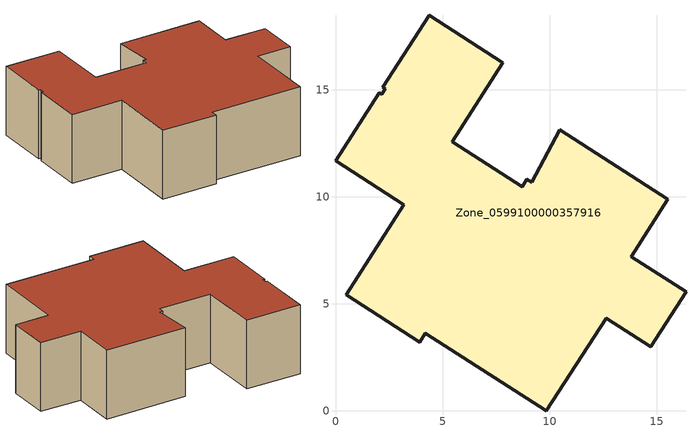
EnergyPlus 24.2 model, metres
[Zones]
Zone_0599100000357916
 floor ground (C_G): 2.21,15.12 4.37,18.48 7.82,16.27 5.45,12.57 8.72,10.47 8.94,10.81 9.16,10.67 10.47,13.13 15.53,9.88 13.81,7.21 16.38,5.56 14.72,2.99 12.64,4.33 9.85,0 4.2,3.63 3.93,3.21 0.49,5.42 3.2,9.63 0,11.67 2.05,14.87 2.17,14.8 2.33,15.05 z0
 wall outside (C_F): 0.49,5.42 3.93,3.21 4.2,3.63 9.85,0 12.64,4.33 14.72,2.99 16.38,5.56 13.81,7.21 15.53,9.88 10.47,13.13 9.16,10.67 8.94,10.81 8.72,10.47 5.45,12.57 7.82,16.27 4.37,18.48 2.21,15.12 2.33,15.05 2.17,14.8 2.05,14.87 0,11.67 3.2,9.63 0.49,5.42 z0:5
 roof outside (C_R): 5.45,12.57 7.82,16.27 4.37,18.48 2.21,15.12 2.33,15.05 2.17,14.8 2.05,14.87 0,11.67 3.2,9.63 0.49,5.42 3.93,3.21 4.2,3.63 9.85,0 12.64,4.33 14.72,2.99 16.38,5.56 13.81,7.21 15.53,9.88 10.47,13.13 9.16,10.67 8.94,10.81 8.72,10.47 z5
[BUILDING]
Pand.0599100000357916: North Axis=0; Terrain=City; Loads Convergence Tolerance Value=0.04; Temperature Convergence Tolerance Value=0.4; Solar Distribution=FullExterior; Maximum Number of Warmup Days=25; Minimum Number of Warmup Days=1
[Site:Location]
Rotterdam.The.Hague.AP_ZH_NLD Design_Conditions: Latitude=51.96; Longitude=4.45; Time Zone=1; Elevation=-4.5
[SITE:GROUNDTEMPERATURE:BUILDINGSURFACE]
18, 18, 18, 18, 18, 18, 18, 18, 18, 18, 18, 18
[MATERIAL] Thermal Absorptance=0.9; Solar Absorptance=0.7; Visible Absorptance=0.7
Name | Roughness | Thickness | Conductivity | Density | Specific Heat
G.D.1992-2005 | MediumSmooth | 0.15 | 0.06 | 540 | 1210
F.D.1992-2005 | Rough | 0.3 | 0.12 | 1920 | 840
R.D.1992-2005 | MediumRough | 0.2 | 0.08 | 1500 | 1000
[CONSTRUCTION]
C_G: G.D.1992-2005
C_F: F.D.1992-2005
C_R: R.D.1992-2005
[ZONE]
Zone_0599100000357916: Type=1; Multiplier=1; Ceiling Height=Autocalculate; Volume=Autocalculate; Floor Area=autocalculate; Part of Total Floor Area=Yes
[ZONEINFILTRATION:DESIGNFLOWRATE]
Infil_Zone_0599100000357916: Zone or ZoneList or Space or SpaceList=Zone_0599100000357916; Schedule=AlwaysOn; Design Flow Rate Calculation Method=Flow/Area; Flow Rate per Floor Area=0.0021; Constant Term Coefficient=1; Temperature Term Coefficient=0; Velocity Term Coefficient=0; Velocity Squared Term Coefficient=0
[HVACTEMPLATE:ZONE:IDEALLOADSAIRSYSTEM]
Zone_0599100000357916: Maximum Heating Supply Air Temperature=50; Minimum Cooling Supply Air Temperature=13; Maximum Heating Supply Air Humidity Ratio=0.0156; Minimum Cooling Supply Air Humidity Ratio=0.0077; Heating Limit=NoLimit; Cooling Limit=NoLimit; Dehumidification Control Type=ConstantSensibleHeatRatio; Cooling Sensible Heat Ratio=0.7; Dehumidification Setpoint=60; Humidification Control Type=None; Humidification Setpoint=30; Outdoor Air Method=None; Outdoor Air Flow Rate per Person=0.00944; Outdoor Air Flow Rate per Zone Floor Area=0; Outdoor Air Flow Rate per Zone=0; Demand Controlled Ventilation Type=None; Outdoor Air Economizer Type=NoEconomizer; Heat Recovery Type=None; Sensible Heat Recovery Effectiveness=0.7; Latent Heat Recovery Effectiveness=0.65
[ZONECONTROL:THERMOSTAT]
ThermostatControl_Zone_0599100000357916: Zone or ZoneList=Zone_0599100000357916; Control Type Schedule=DualSetpointControlType; Control 1=Thermostat_Zone_0599100000357916; Temperature Difference Between Cutout And Setpoint=0
[THERMOSTATSETPOINT:DUALSETPOINT]
Thermostat_Zone_0599100000357916: Heating Setpoint Temperature Schedule=HeatingSetpoint_Zone_0599100000357916; Cooling Setpoint Temperature Schedule=CoolingSetpoint_Zone_0599100000357916
[SCHEDULE:COMPACT]
HeatingSetpoint_Zone_0599100000357916: Through: 12/31, For: AllDays, Until: 24:00, 21
CoolingSetpoint_Zone_0599100000357916: Through: 12/31, For: AllDays, Until: 24:00, 24
DualSetpointControlType: Through: 12/31, For: AllDays, Until: 24:00, 4
AlwaysOn: Through: 12/31, For: AllDays, Until: 24:00, 1
